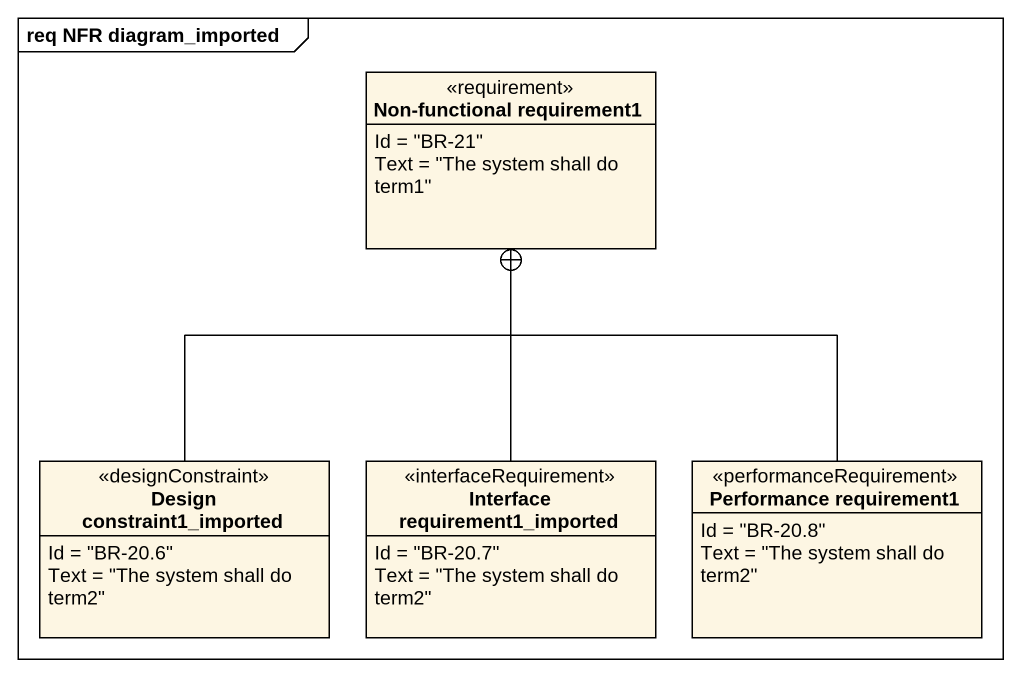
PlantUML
@startuml
mainframe req NFR diagram_imported
hide circle
hide empty members
class "Non-functional requirement1" as Non_functional_requirement1 <<requirement>> {
  Id = "BR-21"
  Text = "The system shall do term1"
}
class "Design constraint1_imported" as Design_constraint1_imported <<designConstraint>> {
  Id = "BR-20.6"
  Text = "The system shall do term2"
}
class "Interface requirement1_imported" as Interface_requirement1 <<interfaceRequirement>> {
  Id = "BR-20.7"
  Text = "The system shall do term2"
}
class "Performance requirement1" as Performance_requirement1 <<performanceRequirement>> {
  Id = "BR-20.8"
  Text = "The system shall do term2"
}
Design_constraint1_imported -up-+ Non_functional_requirement1
Interface_requirement1 -up-+ Non_functional_requirement1
Performance_requirement1 -up-+ Non_functional_requirement1
@enduml
